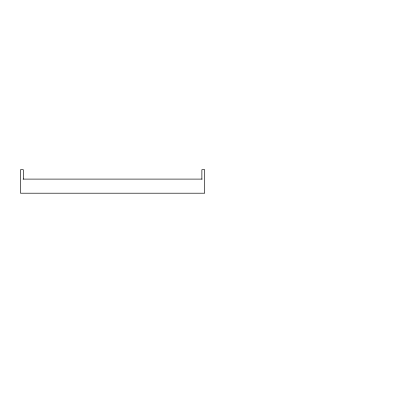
<?xml version="1.0" encoding="UTF-8"?>
<svg xmlns="http://www.w3.org/2000/svg" width="410" height="410" viewBox="0 0 410 410"><rect width="100%" height="100%" fill="white"/><g stroke="black" fill="none" stroke-linecap="round" stroke-linejoin="round"><path stroke-width="0.61" d="M23.042 179.103L202.14 179.103M201.879 179.103L201.879 169.704L204.698 169.704L204.698 193.202L20.5 193.202L20.5 169.704L23.319 169.704L23.319 179.103"/></g></svg>
